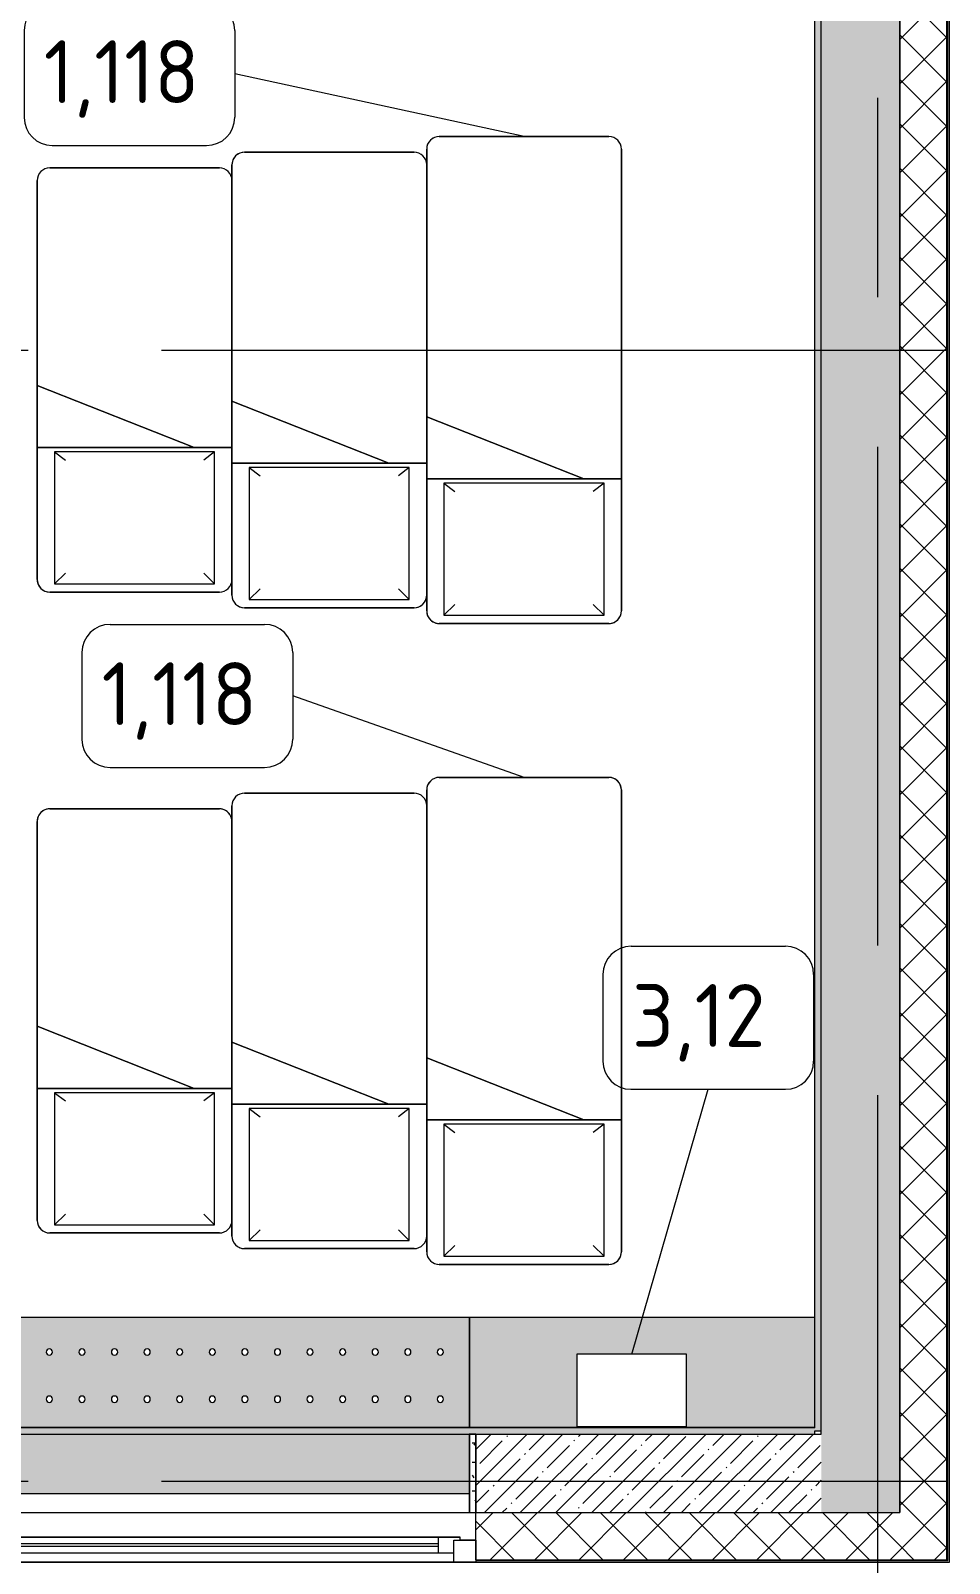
# Model space of a CAD drawing. Header units: millimetres. Extents: x 957 to 67880, y -2706 to 27400.
# Drawn here: x 64783 to 67708, y -262 to 4617 of the extents above; entities that cross this region are included whole.
import ezdxf

# ---------------------------------------------------------------- set-up
doc = ezdxf.new("R2010")
doc.units = ezdxf.units.MM
doc.linetypes.add('Осевая', pattern=[3175, 635, -476.25, 1587.5, -476.25])
for name, color, linetype, lineweight in [('A-GLAZ', 7, 'Continuous', 9), ('A-GLAZ-1', 7, 'Continuous', 13), ('A-WALL', 7, 'Continuous', 9), ('I-FURN-IDEN', 7, 'Continuous', 9), ('I-WALL', 7, 'Continuous', 9), ('Знаки', 7, 'Continuous', 9), ('Оси', 7, 'Continuous', 9), ('Оси-2', 7, 'Осевая', 9)]:
    doc.layers.add(name, color=color, linetype=linetype, lineweight=lineweight)
for name, color, linetype, lineweight, true_color in [('A-WALL-1', 9, 'Continuous', 9, 0x808080), ('A-WALL-FNSH-1', 9, 'Continuous', 9, 0x808080), ('I-FURN-1', 9, 'Continuous', 9, 0x808080)]:
    doc.layers.add(name, color=color, linetype=linetype, lineweight=lineweight, true_color=true_color)
doc.styles.add('GOST Common_4', font='GOST_Common.ttf', dxfattribs={"height": 200})
pattern_1 = [(45, (-57529.54, 0), (-70.71068, 70.71068), []), (135, (-57529.54, 0), (-70.71068, -70.71068), [])]
pattern_2 = [(45, (-57529.54, 0), (-57.024626, 57.024626), []), (45, (-57472.52, 0), (-57.024626, 57.024626), [100.806, -20.161, 3.353, -16.808])]
pattern_3 = [(0, (-57529.542, 0), (121.92, 30.48), [10.058, -81.382, 10.058, -81.382, -487.68]), (0, (-57529.542, 0), (121.92, 30.48), [-182.88, 10.058, -172.822, 10.058, -81.382, -213.36]), (0, (-57529.542, 0), (121.92, 30.48), [-457.2, 10.058, -50.902, 10.058, -142.342]), (120, (-57483.822, 15.24), (-87.356454, 90.345817), [10.058, -81.382, 10.058, -81.382, -487.68]), (120, (-57483.822, 15.24), (-87.356454, 90.345817), [-182.88, 10.058, -172.822, 10.058, -81.382, -213.36]), (120, (-57483.822, 15.24), (-87.356454, 90.345817), [-457.2, 10.058, -50.902, 10.058, -142.342]), (240, (-57468.582, 76.2), (-34.563546, -120.825817), [10.058, -81.382, 10.058, -81.382, -487.68]), (240, (-57468.582, 76.2), (-34.563546, -120.825817), [-182.88, 10.058, -172.822, 10.058, -81.382, -213.36]), (240, (-57468.582, 76.2), (-34.563546, -120.825817), [-457.2, 10.058, -50.902, 10.058, -142.342])]

# ---------------------------------------------------------------- blocks, each defined once
blk = doc.blocks.new('120_Окно_СКБ_2Ст_Фрамуга сверху - 120_Окно_СКБ_2Ст_2300х2500_h_ ДОО-22877115-План расстановки мебели и оборудования 3 этажа в осях 23-33')
at = {"layer": 'A-GLAZ'}
for p, q in [((1150, 83), (-1150, 83)), ((-1080, 83), (1080, 83)), ((-1150, 13), (-1100, 13)), ((-1030, 33), (470, 33)), ((470, 23), (-1030, 23)), ((540, 13), (570, 13)), ((540, 13), (570, 13)), ((640, 33), (1030, 33)), ((1030, 23), (640, 23)), ((1100, 13), (1150, 13))]:
    blk.add_line(p, q, dxfattribs=at)
at = {"layer": 'A-GLAZ-1'}
for p, q in [((-1150, 13), (-1150, 83)), ((-1150, 83), (-1080, 83)), ((-1080, 83), (-1080, 13)), ((520, 53), (-1080, 53)), ((-1080, 53), (-1080, 13)), ((-1030, 3), (-1030, 53)), ((470, 3), (470, 53)), ((520, 13), (520, 83)), ((520, 83), (590, 83)), ((520, 13), (520, 53)), ((590, 83), (590, 13)), ((1080, 53), (590, 53)), ((590, 53), (590, 13)), ((640, 3), (640, 53)), ((1030, 3), (1030, 53)), ((1080, 13), (1080, 83)), ((1080, 83), (1150, 83)), ((1080, 13), (1080, 53)), ((1150, 83), (1150, 13)), ((-1080, 13), (-1150, 13)), ((-1080, 13), (-1100, 13)), ((-1100, 13), (-1100, 3)), ((-1100, 3), (540, 3)), ((540, 3), (-1100, 3)), ((590, 13), (520, 13)), ((540, 13), (520, 13)), ((540, 3), (540, 13)), ((590, 13), (570, 13)), ((570, 13), (570, 3)), ((570, 3), (1100, 3)), ((1100, 3), (570, 3)), ((1150, 13), (1080, 13)), ((1100, 13), (1080, 13)), ((1100, 3), (1100, 13))]:
    blk.add_line(p, q, dxfattribs=at)
blk = doc.blocks.new('Bed - Small Sizes - 1_118-25585773-План расстановки мебели и оборудования 3 этажа в осях 23-33')
at = {"layer": 'I-FURN-1'}
for p, q in [((247.3, 0), (-292.7, 0)), ((-292.7, 0), (247.3, 0)), ((247.3, 0), (-292.7, 0)), ((-292.7, 0), (247.3, 0)), ((-332.7, -40), (-332.7, -460)), ((-332.7, -460), (-332.7, -40)), ((-332.7, -40), (-332.7, -460)), ((-332.7, -460), (-332.7, -40)), ((-277.5, -26.2), (-242.7, -60)), ((232.5, -26.2), (-277.5, -26.2)), ((-277.5, -26.2), (-277.5, -446.2)), ((232.5, -26.2), (-277.5, -26.2)), ((-277.5, -26.2), (-277.5, -446.2)), ((232.5, -26.2), (197.3, -60)), ((232.5, -446.2), (232.5, -26.2)), ((232.5, -446.2), (232.5, -26.2)), ((287.3, -460), (287.3, -40)), ((287.3, -40), (287.3, -90)), ((287.3, -90), (287.3, -40)), ((287.3, -40), (287.3, -90)), ((287.3, -90), (287.3, -460)), ((287.3, -510), (287.3, -90)), ((287.3, -90), (287.3, -510)), ((-277.5, -446.2), (-242.7, -420)), ((232.5, -446.2), (197.3, -420)), ((-332.7, -460), (-212.7, -460)), ((-212.7, -460), (-332.7, -460)), ((-332.7, -460), (-332.7, -1510)), ((-332.7, -1510), (-332.7, -460)), ((-332.7, -460), (-212.7, -460)), ((-277.5, -446.2), (232.5, -446.2)), ((-277.5, -446.2), (232.5, -446.2)), ((-212.7, -460), (287.3, -460)), ((287.3, -460), (-212.7, -460)), ((287.3, -460), (-212.7, -460)), ((-212.7, -460), (287.3, -657.7)), ((287.3, -657.7), (-212.7, -460)), ((-212.7, -460), (287.3, -460)), ((-212.7, -460), (287.3, -657.7)), ((-212.7, -460), (287.3, -460)), ((287.3, -657.7), (287.3, -460)), ((287.3, -460), (287.3, -510)), ((287.3, -510), (287.3, -657.7)), ((287.3, -657.7), (287.3, -510)), ((287.3, -510), (287.3, -657.7)), ((287.3, -1510), (287.3, -657.7)), ((287.3, -657.7), (287.3, -1460)), ((287.3, -1460), (287.3, -1510)), ((-292.7, -1550), (247.3, -1550)), ((247.3, -1550), (-292.7, -1550))]:
    blk.add_line(p, q, dxfattribs=at)
for centre, start, end in [((-292.7, -40), 90, 180), ((-292.7, -40), 90, 105), ((247.3, -40), 360, 90), ((247.3, -40), 0, 90), ((-292.7, -40), 120, 180), ((-292.7, -40), 165, 180), ((-292.7, -40), 165, 180), ((-292.7, -40), 150, 165), ((-292.7, -40), 150, 165), ((-292.7, -40), 120, 150), ((-292.7, -40), 135, 150), ((-292.7, -40), 105, 135), ((-292.7, -40), 90, 120), ((-292.7, -40), 90, 120), ((247.3, -40), 0, 90), ((247.3, -40), 75, 90), ((247.3, -40), 45, 75), ((247.3, -40), 0, 45), ((-292.7, -1510), 180, 270), ((-292.7, -1510), 180, 195), ((247.3, -1510), 270, 360), ((247.3, -1510), 270, 0), ((-292.7, -1510), 195, 270)]:
    blk.add_arc(centre, 40, start, end, dxfattribs=at)
blk = doc.blocks.new('Bed - Small Sizes - Single 5-25585953-План расстановки мебели и оборудования 3 этажа в осях 23-33')
at = {"layer": 'I-FURN-1'}
for p, q in [((247.3, 0), (-292.7, 0)), ((-292.7, 0), (247.3, 0)), ((247.3, 0), (-292.7, 0)), ((-292.7, 0), (247.3, 0)), ((-332.7, -40), (-332.7, -410)), ((-332.7, -460), (-332.7, -40)), ((-332.7, -40), (-332.7, -460)), ((-332.7, -460), (-332.7, -40)), ((-277.5, -26.2), (-242.7, -60)), ((232.5, -26.2), (-277.5, -26.2)), ((-277.5, -26.2), (-277.5, -446.2)), ((232.5, -26.2), (-277.5, -26.2)), ((-277.5, -26.2), (-277.5, -446.2)), ((232.5, -26.2), (197.3, -60)), ((232.5, -446.2), (232.5, -26.2)), ((232.5, -446.2), (232.5, -26.2)), ((287.3, -460), (287.3, -40)), ((287.3, -40), (287.3, -90)), ((287.3, -90), (287.3, -40)), ((287.3, -40), (287.3, -90)), ((287.3, -90), (287.3, -460)), ((287.3, -510), (287.3, -90)), ((287.3, -90), (287.3, -510)), ((-332.7, -410), (-332.7, -460)), ((-277.5, -446.2), (-242.7, -420)), ((232.5, -446.2), (197.3, -420)), ((-332.7, -460), (-212.7, -460)), ((-212.7, -460), (-332.7, -460)), ((-332.7, -460), (-332.7, -607.7)), ((-332.7, -607.7), (-332.7, -460)), ((-332.7, -460), (-212.7, -460)), ((-277.5, -446.2), (232.5, -446.2)), ((-277.5, -446.2), (232.5, -446.2)), ((-212.7, -460), (287.3, -460)), ((287.3, -460), (-212.7, -460)), ((287.3, -460), (-212.7, -460)), ((-212.7, -460), (287.3, -657.7)), ((287.3, -657.7), (-212.7, -460)), ((-212.7, -460), (287.3, -460)), ((-212.7, -460), (287.3, -657.7)), ((-212.7, -460), (287.3, -460)), ((287.3, -657.7), (287.3, -460)), ((287.3, -460), (287.3, -510)), ((287.3, -510), (287.3, -657.7)), ((287.3, -657.7), (287.3, -510)), ((287.3, -510), (287.3, -657.7)), ((-332.7, -607.7), (-332.7, -1410)), ((-332.7, -1410), (-332.7, -607.7)), ((287.3, -1410), (287.3, -657.7)), ((287.3, -657.7), (287.3, -1360)), ((287.3, -1360), (287.3, -1410)), ((-292.7, -1450), (247.3, -1450)), ((247.3, -1450), (-292.7, -1450))]:
    blk.add_line(p, q, dxfattribs=at)
for centre, start, end in [((-292.7, -40), 90, 180), ((-292.7, -40), 90, 180), ((247.3, -40), 360, 90), ((247.3, -40), 0, 90), ((-292.7, -40), 90, 180), ((-292.7, -40), 90, 180), ((247.3, -40), 0, 90), ((247.3, -40), 0, 90), ((-292.7, -1410), 180, 270), ((-292.7, -1410), 180, 270), ((247.3, -1410), 270, 0), ((247.3, -1410), 270, 0)]:
    blk.add_arc(centre, 40, start, end, dxfattribs=at)
blk = doc.blocks.new('Bed - Small Sizes - Single 6-25586073-План расстановки мебели и оборудования 3 этажа в осях 23-33')
at = {"layer": 'I-FURN-1'}
for p, q in [((247.3, 0), (-292.7, 0)), ((-292.7, 0), (247.3, 0)), ((247.3, 0), (-292.7, 0)), ((-292.7, 0), (247.3, 0)), ((-332.7, -40), (-332.7, -410)), ((-332.7, -460), (-332.7, -40)), ((-332.7, -40), (-332.7, -460)), ((-332.7, -460), (-332.7, -40)), ((-277.5, -26.2), (-242.7, -60)), ((232.5, -26.2), (-277.5, -26.2)), ((-277.5, -26.2), (-277.5, -446.2)), ((232.5, -26.2), (-277.5, -26.2)), ((-277.5, -26.2), (-277.5, -446.2)), ((232.5, -26.2), (197.3, -60)), ((232.5, -446.2), (232.5, -26.2)), ((232.5, -446.2), (232.5, -26.2)), ((287.3, -460), (287.3, -40)), ((287.3, -40), (287.3, -460)), ((287.3, -657.7), (287.3, -40)), ((287.3, -40), (287.3, -657.7)), ((-332.7, -410), (-332.7, -460)), ((-277.5, -446.2), (-242.7, -420)), ((232.5, -446.2), (197.3, -420)), ((-332.7, -460), (-212.7, -460)), ((-212.7, -460), (-332.7, -460)), ((-332.7, -460), (-332.7, -607.7)), ((-332.7, -607.7), (-332.7, -460)), ((-332.7, -460), (-212.7, -460)), ((-277.5, -446.2), (232.5, -446.2)), ((-277.5, -446.2), (232.5, -446.2)), ((-212.7, -460), (287.3, -460)), ((287.3, -460), (-212.7, -460)), ((287.3, -460), (-212.7, -460)), ((-212.7, -460), (287.3, -657.7)), ((287.3, -657.7), (-212.7, -460)), ((-212.7, -460), (287.3, -460)), ((-212.7, -460), (287.3, -657.7)), ((-212.7, -460), (287.3, -460)), ((287.3, -657.7), (287.3, -460)), ((287.3, -460), (287.3, -657.7)), ((-332.7, -607.7), (-332.7, -1310)), ((-332.7, -1310), (-332.7, -607.7)), ((287.3, -1310), (287.3, -657.7)), ((287.3, -657.7), (287.3, -1310)), ((-292.7, -1350), (247.3, -1350)), ((247.3, -1350), (-292.7, -1350))]:
    blk.add_line(p, q, dxfattribs=at)
for centre, start, end in [((-292.7, -40), 90, 180), ((-292.7, -40), 90, 180), ((247.3, -40), 360, 90), ((247.3, -40), 0, 90), ((-292.7, -40), 90, 180), ((-292.7, -40), 90, 180), ((247.3, -40), 0, 90), ((247.3, -40), 0, 90), ((-292.7, -1310), 180, 270), ((-292.7, -1310), 180, 240), ((247.3, -1310), 270, 0), ((247.3, -1310), 300, 0), ((-292.7, -1310), 240, 270), ((247.3, -1310), 270, 300)]:
    blk.add_arc(centre, 40, start, end, dxfattribs=at)
blk = doc.blocks.new('Bed - Small Sizes - 1_118-V55-План расстановки мебели и оборудования 3 этажа в осях 23-33')
at = {"layer": 'I-FURN-1'}
for p, q in [((247.3, 0), (-292.7, 0)), ((-292.7, 0), (247.3, 0)), ((247.3, 0), (-292.7, 0)), ((-292.7, 0), (247.3, 0)), ((-332.7, -40), (-332.7, -460)), ((-332.7, -460), (-332.7, -40)), ((-332.7, -40), (-332.7, -460)), ((-332.7, -460), (-332.7, -40)), ((-277.5, -26.2), (-242.7, -60)), ((232.5, -26.2), (-277.5, -26.2)), ((-277.5, -26.2), (-277.5, -446.2)), ((232.5, -26.2), (-277.5, -26.2)), ((-277.5, -26.2), (-277.5, -446.2)), ((232.5, -26.2), (197.3, -60)), ((232.5, -446.2), (232.5, -26.2)), ((232.5, -446.2), (232.5, -26.2)), ((287.3, -460), (287.3, -40)), ((287.3, -40), (287.3, -90)), ((287.3, -90), (287.3, -40)), ((287.3, -40), (287.3, -90)), ((287.3, -90), (287.3, -460)), ((287.3, -510), (287.3, -90)), ((287.3, -90), (287.3, -510)), ((-277.5, -446.2), (-242.7, -420)), ((232.5, -446.2), (197.3, -420)), ((-332.7, -460), (-212.7, -460)), ((-212.7, -460), (-332.7, -460)), ((-332.7, -460), (-332.7, -1510)), ((-332.7, -1510), (-332.7, -460)), ((-332.7, -460), (-212.7, -460)), ((-277.5, -446.2), (232.5, -446.2)), ((-277.5, -446.2), (232.5, -446.2)), ((-212.7, -460), (287.3, -460)), ((287.3, -460), (-212.7, -460)), ((287.3, -460), (-212.7, -460)), ((-212.7, -460), (287.3, -657.7)), ((287.3, -657.7), (-212.7, -460)), ((-212.7, -460), (287.3, -460)), ((-212.7, -460), (287.3, -657.7)), ((-212.7, -460), (287.3, -460)), ((287.3, -657.7), (287.3, -460)), ((287.3, -460), (287.3, -510)), ((287.3, -510), (287.3, -657.7)), ((287.3, -657.7), (287.3, -510)), ((287.3, -510), (287.3, -657.7)), ((287.3, -1510), (287.3, -657.7)), ((287.3, -657.7), (287.3, -1460)), ((287.3, -1460), (287.3, -1510)), ((-292.7, -1550), (247.3, -1550)), ((247.3, -1550), (-292.7, -1550))]:
    blk.add_line(p, q, dxfattribs=at)
for centre, start, end in [((-292.7, -40), 90, 180), ((-292.7, -40), 90, 180), ((247.3, -40), 360, 90), ((247.3, -40), 30, 90), ((-292.7, -40), 90, 180), ((-292.7, -40), 105, 180), ((-292.7, -40), 90, 105), ((247.3, -40), 0, 90), ((247.3, -40), 0, 90), ((247.3, -40), 0, 30), ((-292.7, -1510), 180, 270), ((-292.7, -1510), 180, 270), ((247.3, -1510), 270, 360), ((247.3, -1510), 270, 0)]:
    blk.add_arc(centre, 40, start, end, dxfattribs=at)
blk = doc.blocks.new('Bed - Small Sizes - Single 5-V56-План расстановки мебели и оборудования 3 этажа в осях 23-33')
at = {"layer": 'I-FURN-1'}
for p, q in [((247.3, 0), (-292.7, 0)), ((-292.7, 0), (247.3, 0)), ((247.3, 0), (-292.7, 0)), ((-292.7, 0), (247.3, 0)), ((-332.7, -40), (-332.7, -410)), ((-332.7, -460), (-332.7, -40)), ((-332.7, -40), (-332.7, -460)), ((-332.7, -460), (-332.7, -40)), ((-277.5, -26.2), (-242.7, -60)), ((232.5, -26.2), (-277.5, -26.2)), ((-277.5, -26.2), (-277.5, -446.2)), ((232.5, -26.2), (-277.5, -26.2)), ((-277.5, -26.2), (-277.5, -446.2)), ((232.5, -26.2), (197.3, -60)), ((232.5, -446.2), (232.5, -26.2)), ((232.5, -446.2), (232.5, -26.2)), ((287.3, -460), (287.3, -40)), ((287.3, -40), (287.3, -90)), ((287.3, -90), (287.3, -40)), ((287.3, -40), (287.3, -90)), ((287.3, -90), (287.3, -460)), ((287.3, -510), (287.3, -90)), ((287.3, -90), (287.3, -510)), ((-332.7, -410), (-332.7, -460)), ((-277.5, -446.2), (-242.7, -420)), ((232.5, -446.2), (197.3, -420)), ((-332.7, -460), (-212.7, -460)), ((-212.7, -460), (-332.7, -460)), ((-332.7, -460), (-332.7, -607.7)), ((-332.7, -607.7), (-332.7, -460)), ((-332.7, -460), (-212.7, -460)), ((-277.5, -446.2), (232.5, -446.2)), ((-277.5, -446.2), (232.5, -446.2)), ((-212.7, -460), (287.3, -460)), ((287.3, -460), (-212.7, -460)), ((287.3, -460), (-212.7, -460)), ((-212.7, -460), (287.3, -657.7)), ((287.3, -657.7), (-212.7, -460)), ((-212.7, -460), (287.3, -460)), ((-212.7, -460), (287.3, -657.7)), ((-212.7, -460), (287.3, -460)), ((287.3, -657.7), (287.3, -460)), ((287.3, -460), (287.3, -510)), ((287.3, -510), (287.3, -657.7)), ((287.3, -657.7), (287.3, -510)), ((287.3, -510), (287.3, -657.7)), ((-332.7, -607.7), (-332.7, -1410)), ((-332.7, -1410), (-332.7, -607.7)), ((287.3, -1410), (287.3, -657.7)), ((287.3, -657.7), (287.3, -1360)), ((287.3, -1360), (287.3, -1410)), ((-292.7, -1450), (247.3, -1450)), ((247.3, -1450), (-292.7, -1450))]:
    blk.add_line(p, q, dxfattribs=at)
for centre, start, end in [((-292.7, -40), 90, 180), ((-292.7, -40), 90, 180), ((247.3, -40), 360, 90), ((247.3, -40), 0, 90), ((-292.7, -40), 90, 180), ((-292.7, -40), 165, 180), ((-292.7, -40), 90, 165), ((247.3, -40), 0, 90), ((247.3, -40), 0, 90), ((-292.7, -1410), 180, 270), ((-292.7, -1410), 180, 270), ((247.3, -1410), 270, 0), ((247.3, -1410), 330, 0), ((247.3, -1410), 270, 330)]:
    blk.add_arc(centre, 40, start, end, dxfattribs=at)
blk = doc.blocks.new('Bed - Small Sizes - Single 6-V57-План расстановки мебели и оборудования 3 этажа в осях 23-33')
at = {"layer": 'I-FURN-1'}
for p, q in [((247.3, 0), (-292.7, 0)), ((-292.7, 0), (247.3, 0)), ((247.3, 0), (-292.7, 0)), ((-292.7, 0), (247.3, 0)), ((-332.7, -40), (-332.7, -410)), ((-332.7, -460), (-332.7, -40)), ((-332.7, -40), (-332.7, -460)), ((-332.7, -460), (-332.7, -40)), ((-277.5, -26.2), (-242.7, -60)), ((232.5, -26.2), (-277.5, -26.2)), ((-277.5, -26.2), (-277.5, -446.2)), ((232.5, -26.2), (-277.5, -26.2)), ((-277.5, -26.2), (-277.5, -446.2)), ((232.5, -26.2), (197.3, -60)), ((232.5, -446.2), (232.5, -26.2)), ((232.5, -446.2), (232.5, -26.2)), ((287.3, -460), (287.3, -40)), ((287.3, -40), (287.3, -460)), ((287.3, -657.7), (287.3, -40)), ((287.3, -40), (287.3, -657.7)), ((-332.7, -410), (-332.7, -460)), ((-277.5, -446.2), (-242.7, -420)), ((232.5, -446.2), (197.3, -420)), ((-332.7, -460), (-212.7, -460)), ((-212.7, -460), (-332.7, -460)), ((-332.7, -460), (-332.7, -607.7)), ((-332.7, -607.7), (-332.7, -460)), ((-332.7, -460), (-212.7, -460)), ((-277.5, -446.2), (232.5, -446.2)), ((-277.5, -446.2), (232.5, -446.2)), ((-212.7, -460), (287.3, -460)), ((287.3, -460), (-212.7, -460)), ((287.3, -460), (-212.7, -460)), ((-212.7, -460), (287.3, -657.7)), ((287.3, -657.7), (-212.7, -460)), ((-212.7, -460), (287.3, -460)), ((-212.7, -460), (287.3, -657.7)), ((-212.7, -460), (287.3, -460)), ((287.3, -657.7), (287.3, -460)), ((287.3, -460), (287.3, -657.7)), ((-332.7, -607.7), (-332.7, -1310)), ((-332.7, -1310), (-332.7, -607.7)), ((287.3, -1310), (287.3, -657.7)), ((287.3, -657.7), (287.3, -1310)), ((-292.7, -1350), (247.3, -1350)), ((247.3, -1350), (-292.7, -1350))]:
    blk.add_line(p, q, dxfattribs=at)
for centre, start, end in [((-292.7, -40), 90, 180), ((-292.7, -40), 90, 180), ((247.3, -40), 360, 90), ((247.3, -40), 60, 90), ((-292.7, -40), 90, 180), ((-292.7, -40), 90, 180), ((247.3, -40), 0, 90), ((247.3, -40), 0, 90), ((247.3, -40), 0, 60), ((-292.7, -1310), 180, 270), ((-292.7, -1310), 180, 270), ((247.3, -1310), 270, 0), ((247.3, -1310), 270, 0)]:
    blk.add_arc(centre, 40, start, end, dxfattribs=at)
blk = doc.blocks.new('Зашивка радиатора_ с перфорацией М7_1 - Зашивка радиатора_ с перфорацией М7_1-V254-План расстановки мебели и оборудования 3 этажа в осях 23-33')
at = {"layer": 'Знаки'}
blk.add_hatch(color=256, dxfattribs=at).paths.add_polyline_path([(634.4, 380), (-370, 380), (-370, 191.3), (1890, 191.3), (1890, 380), (1270.7, 380)])
h = blk.add_hatch(color=256, dxfattribs=at)
h.paths.add_polyline_path([(1861.2, 171.3), (-370, 171.3), (-370, -179.9), (1885, -178.9), (1885, -176.1), (1873, -175.7), (1873.9, 163.9), (1885, 165.1), (1885, 171.3), (1870.8, 171.3)])
h.paths.add_polyline_path([(1590, 90.4), (1595, 89), (1598.7, 85.4), (1600, 80.4), (1598.7, 75.4), (1595, 71.7), (1590, 70.4), (1585, 71.7), (1581.3, 75.4), (1580, 80.4), (1581.3, 85.4), (1585, 89), (1588.8, 90.2)])
h.paths.add_polyline_path([(1693.7, 90.4), (1698.7, 89), (1702.4, 85.4), (1703.7, 80.4), (1702.4, 75.4), (1698.7, 71.7), (1693.7, 70.4), (1688.7, 71.7), (1685.1, 75.4), (1683.7, 80.4), (1685.1, 85.4), (1688.7, 89), (1691.2, 90)])
h.paths.add_polyline_path([(1797.5, 90.4), (1802.5, 89), (1806.2, 85.4), (1807.5, 80.4), (1806.2, 75.4), (1802.1, 71.5), (1797.5, 70.4), (1792.5, 71.7), (1788.8, 75.4), (1787.5, 80.4), (1788.8, 85.4), (1792.5, 89), (1794.9, 90)])
h.paths.add_polyline_path([(241.2, 90.4), (246.6, 88.8), (249.9, 85.4), (251.2, 80.4), (249.9, 75.4), (246.2, 71.7), (241.2, 70.4), (236.2, 71.7), (232.6, 75.4), (231.2, 80.4), (232.6, 85.4), (236.2, 89), (238.7, 90)])
h.paths.add_polyline_path([(448.7, 90.4), (453.7, 89), (457.4, 85.4), (458.7, 80.4), (457.4, 75.4), (453.7, 71.7), (448.7, 70.4), (443.7, 71.7), (440.1, 75.4), (438.7, 80.4), (440.1, 85.4), (443.7, 89), (446.2, 90)])
h.paths.add_polyline_path([(760, 90.4), (765, 89), (768.7, 85.4), (770, 80.4), (768.7, 75.4), (765, 71.7), (760, 70.4), (755, 71.7), (751.3, 75.4), (750, 80.4), (751.3, 85.4), (755, 89), (757.4, 90)])
h.paths.add_polyline_path([(656.2, 90.4), (661.6, 88.8), (664.9, 85.4), (666.2, 80.4), (664.9, 75.4), (661.2, 71.7), (656.2, 70.4), (651.2, 71.7), (647.6, 75.4), (646.4, 81.2), (647.6, 85.4), (651.2, 89), (653.7, 90)])
h.paths.add_polyline_path([(1486.2, 90.4), (1491.2, 89), (1494.9, 85.4), (1496.2, 80.4), (1494.9, 75.4), (1491.2, 71.7), (1486.2, 70.4), (1481.2, 71.7), (1477.6, 75.4), (1476.2, 80.4), (1477.6, 85.4), (1481.2, 89), (1483.7, 90)])
h.paths.add_polyline_path([(345, 90.4), (350.3, 88.8), (353.7, 85.4), (355, 80.4), (353.7, 75.4), (350, 71.7), (345, 70.4), (340, 71.7), (336.3, 75.4), (335, 80.4), (336.3, 85.4), (340, 89), (342.4, 90)])
h.paths.add_polyline_path([(552.5, 90.4), (557.8, 88.8), (561.2, 85.4), (562.5, 80.4), (561.2, 75.4), (557.5, 71.7), (552.5, 70.4), (547.5, 71.7), (543.8, 75.4), (542.5, 80.4), (543.8, 85.4), (547.5, 89), (549.9, 90)])
h.paths.add_polyline_path([(863.7, 90.4), (868.7, 89), (872.4, 85.4), (873.7, 80.4), (872.4, 75.4), (868.7, 71.7), (863.7, 70.4), (858.7, 71.7), (855.1, 75.4), (853.7, 80.4), (855.1, 85.4), (858.7, 89), (861.2, 90)])
h.paths.add_polyline_path([(33.7, 90.4), (38.7, 89), (42.4, 85.4), (43.7, 80.4), (42.4, 75.4), (38.7, 71.7), (33.7, 70.4), (28.7, 71.7), (25.1, 75.4), (23.7, 80.4), (25.1, 85.4), (28.7, 89), (31.2, 90)])
h.paths.add_polyline_path([(967.5, 90.4), (972.5, 89), (976.2, 85.4), (977.5, 80.1), (976.2, 75.4), (972.5, 71.7), (967.5, 70.4), (962.5, 71.7), (958.8, 75.4), (957.5, 80.4), (958.8, 85.4), (962.5, 89), (964.9, 90)])
h.paths.add_polyline_path([(1071.2, 90.4), (1076.2, 89), (1079.9, 85.4), (1081.2, 80.4), (1079.9, 75.4), (1076.2, 71.7), (1071.2, 70.4), (1066.2, 71.7), (1062.6, 75.4), (1061.2, 80.4), (1062.6, 85.4), (1066.2, 89), (1068.7, 90)])
h.paths.add_polyline_path([(1175, 90.4), (1180, 89), (1183.7, 85.4), (1185, 80.4), (1183.7, 75.4), (1180, 71.7), (1175, 70.4), (1170, 71.7), (1166.3, 75.4), (1165, 80.4), (1166.3, 85.4), (1170, 89), (1172.4, 90)])
h.paths.add_polyline_path([(-277.5, 90.4), (-272.2, 88.8), (-268.8, 85.4), (-267.5, 80.4), (-268.8, 75.4), (-272.5, 71.7), (-277.5, 70.4), (-282.5, 71.7), (-286.2, 75.4), (-287.5, 80.4), (-286.2, 85.4), (-282.5, 89), (-280.1, 90)])
h.paths.add_polyline_path([(-173.8, 90.4), (-168.4, 88.8), (-165.1, 85.4), (-163.8, 80.4), (-165.1, 75.4), (-168.8, 71.7), (-173.8, 70.4), (-178.8, 71.7), (-182.4, 75.4), (-183.8, 80.4), (-182.4, 85.4), (-178.8, 89), (-176.3, 90)])
h.paths.add_polyline_path([(-70, 90.4), (-64.7, 88.8), (-61.3, 85.4), (-60, 80.4), (-61.3, 75.4), (-65, 71.7), (-70, 70.4), (-75, 71.7), (-78.7, 75.4), (-80, 80.4), (-78.7, 85.4), (-75, 89), (-72.6, 90)])
h.paths.add_polyline_path([(1382.5, 90.4), (1387.5, 89), (1391.2, 85.4), (1392.5, 80.4), (1391.2, 75.4), (1387.5, 71.7), (1382.5, 70.4), (1377.5, 71.7), (1373.8, 75.4), (1372.5, 80.4), (1373.8, 85.4), (1377.5, 89), (1379.9, 90)])
h.paths.add_polyline_path([(1278.7, 90.4), (1283.7, 89), (1287.4, 85.4), (1288.7, 80.4), (1287.4, 75.4), (1283.7, 71.7), (1278.7, 70.4), (1273.7, 71.7), (1270.1, 75.4), (1268.7, 80.4), (1270.1, 85.4), (1273.7, 89), (1276.2, 90)])
h.paths.add_polyline_path([(137.5, 90.4), (142.8, 88.8), (146.2, 85.4), (147.5, 80.4), (146.2, 75.4), (142.5, 71.7), (137.5, 70.4), (132.5, 71.7), (128.8, 75.4), (127.5, 80.4), (128.8, 85.4), (132.5, 89), (134.9, 90)])
h.paths.add_polyline_path([(1797.5, -59.6), (1803, -61.3), (1806.2, -64.6), (1807.5, -69.6), (1806.2, -74.6), (1802.5, -78.3), (1797.5, -79.6), (1792.5, -78.3), (1788.8, -74.5), (1787.5, -69.6), (1788.8, -64.6), (1792.5, -61), (1794.9, -60)])
h.paths.add_polyline_path([(1071.2, -59.6), (1076.2, -61), (1079.9, -64.6), (1081.2, -69.6), (1079.9, -74.6), (1076.2, -78.3), (1071.2, -79.6), (1066.2, -78.3), (1062.5, -74.5), (1061.2, -69.6), (1062.6, -64.6), (1066.2, -61), (1068.7, -60)])
h.paths.add_polyline_path([(967.5, -59.6), (972.5, -61), (976.2, -64.6), (977.5, -69.6), (976.2, -74.6), (972.5, -78.3), (967.5, -79.6), (962.5, -78.3), (958.8, -74.5), (957.5, -69.6), (958.8, -64.6), (962.5, -61), (964.9, -60)])
h.paths.add_polyline_path([(137.5, -59.6), (142.5, -61), (146.2, -64.6), (147.5, -69.6), (146.2, -74.6), (142.5, -78.3), (137.5, -79.6), (132.5, -78.3), (128.8, -74.5), (127.5, -69.6), (128.8, -64.6), (132.5, -61), (134.9, -60)])
h.paths.add_polyline_path([(345, -59.6), (350, -61), (353.7, -64.6), (355, -69.6), (353.7, -74.6), (350, -78.3), (345, -79.6), (340, -78.3), (336.3, -74.5), (335, -69.6), (336.3, -64.6), (340, -61), (342.4, -60)])
h.paths.add_polyline_path([(241.2, -59.6), (246.2, -61), (249.9, -64.6), (251.2, -69.6), (249.9, -74.6), (246.2, -78.3), (241.2, -79.6), (236.2, -78.3), (232.5, -74.5), (231.2, -69.6), (232.6, -64.6), (236.2, -61), (238.7, -60)])
h.paths.add_polyline_path([(656.2, -59.6), (661.2, -61), (664.9, -64.6), (666.2, -69.6), (664.9, -74.6), (661.2, -78.3), (656.2, -79.6), (651.2, -78.3), (647.5, -74.5), (646.2, -69.6), (647.6, -64.6), (651.2, -61), (653.7, -60)])
h.paths.add_polyline_path([(1486.2, -59.6), (1491.2, -61), (1494.9, -64.6), (1496.2, -69.6), (1494.9, -74.6), (1491.2, -78.3), (1486.2, -79.6), (1481.2, -78.3), (1477.5, -74.5), (1476.2, -69.6), (1477.6, -64.6), (1481.2, -61), (1483.7, -60)])
h.paths.add_polyline_path([(863.7, -59.6), (868.7, -61), (872.4, -64.6), (873.7, -69.6), (872.4, -74.6), (868.7, -78.3), (863.7, -79.6), (858.7, -78.3), (855, -74.5), (853.7, -69.6), (855.1, -64.6), (858.7, -61), (861.2, -60)])
h.paths.add_polyline_path([(1590, -59.6), (1595, -61), (1598.7, -64.6), (1600, -69.6), (1598.7, -74.6), (1595, -78.3), (1590, -79.6), (1585, -78.3), (1581.3, -74.5), (1580, -69.6), (1581.3, -64.6), (1585, -61), (1588.8, -59.8)])
h.paths.add_polyline_path([(1278.7, -59.6), (1283.7, -61), (1287.4, -64.6), (1288.7, -69.6), (1287.4, -74.6), (1283.7, -78.3), (1278.7, -79.6), (1273.7, -78.3), (1270, -74.5), (1268.7, -69.6), (1270.1, -64.6), (1273.7, -61), (1276.2, -60)])
h.paths.add_polyline_path([(1693.7, -59.6), (1698.7, -61), (1702.4, -64.6), (1703.7, -69.6), (1702.4, -74.6), (1698.7, -78.3), (1693.7, -79.6), (1688.7, -78.3), (1685, -74.5), (1683.7, -69.6), (1685.1, -64.6), (1688.7, -61), (1691.2, -60)])
h.paths.add_polyline_path([(1382.5, -59.6), (1387.5, -61), (1391.2, -64.6), (1392.5, -69.6), (1391.2, -74.6), (1387.5, -78.3), (1382.5, -79.6), (1377.5, -78.3), (1373.8, -74.5), (1372.5, -69.6), (1373.8, -64.6), (1377.5, -61), (1379.9, -60)])
h.paths.add_polyline_path([(1175, -59.6), (1180, -61), (1183.7, -64.6), (1185, -69.6), (1183.7, -74.6), (1180, -78.3), (1175, -79.6), (1170, -78.3), (1166.3, -74.5), (1165, -69.6), (1166.3, -64.6), (1170, -61), (1172.4, -60)])
h.paths.add_polyline_path([(33.7, -59.6), (38.7, -61), (42.4, -64.6), (43.7, -69.6), (42.4, -74.6), (38.7, -78.3), (33.7, -79.6), (28.7, -78.3), (25, -74.5), (23.7, -69.6), (25.1, -64.6), (28.7, -61), (31.2, -60)])
h.paths.add_polyline_path([(-277.5, -59.6), (-272.5, -61), (-268.8, -64.6), (-267.5, -69.6), (-268.8, -74.6), (-272.5, -78.3), (-277.5, -79.6), (-282.5, -78.3), (-286.2, -74.5), (-287.5, -69.6), (-286.2, -64.6), (-282.5, -61), (-280.1, -60)])
h.paths.add_polyline_path([(448.7, -59.6), (453.7, -61), (457.4, -64.6), (458.7, -69.6), (457.4, -74.6), (453.7, -78.3), (448.7, -79.6), (443.7, -78.3), (440, -74.5), (438.7, -69.6), (440.1, -64.6), (443.7, -61), (446.2, -60)])
h.paths.add_polyline_path([(552.5, -59.6), (557.5, -61), (561.2, -64.6), (562.5, -69.6), (561.2, -74.6), (557.5, -78.3), (552.5, -79.6), (547.5, -78.3), (543.8, -74.5), (542.5, -69.6), (543.8, -64.6), (547.5, -61), (549.9, -60)])
h.paths.add_polyline_path([(-70, -59.6), (-65, -61), (-61.3, -64.6), (-60, -69.6), (-61.3, -74.6), (-65, -78.3), (-70, -79.6), (-75, -78.3), (-78.7, -74.5), (-80, -69.6), (-78.7, -64.6), (-75, -61), (-72.6, -60)])
h.paths.add_polyline_path([(760, -59.6), (765, -61), (768.7, -64.6), (770, -69.6), (768.7, -74.6), (765, -78.3), (760, -79.6), (755, -78.3), (751.3, -74.5), (750, -69.6), (751.3, -64.6), (755, -61), (757.4, -60)])
h.paths.add_polyline_path([(-173.8, -59.6), (-168.8, -61), (-165.1, -64.6), (-163.8, -69.6), (-165.1, -74.6), (-168.8, -78.3), (-173.8, -79.6), (-178.8, -78.3), (-182.5, -74.5), (-183.7, -69), (-182.4, -64.6), (-178.8, -61), (-175.6, -59.9)])
for p, q in [((1890, 380), (-370, 380)), ((-370, 171.3), (-370, -179.9)), ((-370, -179.9), (1885, -179.9))]:
    blk.add_line(p, q, dxfattribs=at)
for centre, start, end in [((-277.5, 80.4), 0, 180), ((-277.5, 80.4), 180, 360), ((-173.8, 80.4), 0, 180), ((-173.8, 80.4), 180, 0), ((-70, 80.4), 0, 180), ((-70, 80.4), 180, 0), ((33.7, 80.4), 0, 180), ((33.7, 80.4), 180, 360), ((137.5, 80.4), 0, 180), ((137.5, 80.4), 180, 0), ((241.2, 80.4), 0, 180), ((241.2, 80.4), 180, 0), ((345, 80.4), 0, 180), ((345, 80.4), 180, 0), ((448.7, 80.4), 0, 180), ((448.7, 80.4), 180, 0), ((552.5, 80.4), 0, 180), ((552.5, 80.4), 180, 360), ((656.2, 80.4), 0, 180), ((656.2, 80.4), 180, 0), ((760, 80.4), 0, 180), ((760, 80.4), 180, 0), ((863.7, 80.4), 0, 180), ((863.7, 80.4), 180, 0), ((967.5, 80.4), 0, 180), ((967.5, 80.4), 180, 0), ((1071.2, 80.4), 0, 180), ((1071.2, 80.4), 180, 0), ((1175, 80.4), 0, 180), ((1175, 80.4), 180, 0), ((1278.7, 80.4), 0, 180), ((1278.7, 80.4), 180, 0), ((1382.5, 80.4), 0, 180), ((1382.5, 80.4), 180, 0), ((1486.2, 80.4), 0, 180), ((1486.2, 80.4), 180, 360), ((1590, 80.4), 0, 180), ((1590, 80.4), 180, 0), ((1693.7, 80.4), 0, 180), ((1693.7, 80.4), 180, 360), ((1797.5, 80.4), 0, 180), ((1797.5, 80.4), 180, 0), ((-277.5, -69.6), 0, 180), ((-277.5, -69.6), 180, 0), ((-173.8, -69.6), 0, 180), ((-173.8, -69.6), 180, 0), ((-70, -69.6), 0, 180), ((-70, -69.6), 180, 0), ((33.7, -69.6), 0, 180), ((33.7, -69.6), 180, 0), ((137.5, -69.6), 0, 180), ((137.5, -69.6), 180, 0), ((241.2, -69.6), 0, 180), ((241.2, -69.6), 180, 0), ((345, -69.6), 0, 180), ((345, -69.6), 180, 0), ((448.7, -69.6), 0, 180), ((448.7, -69.6), 180, 0), ((552.5, -69.6), 0, 180), ((552.5, -69.6), 180, 0), ((656.2, -69.6), 0, 180), ((656.2, -69.6), 180, 0), ((760, -69.6), 0, 180), ((760, -69.6), 180, 0), ((863.7, -69.6), 0, 180), ((863.7, -69.6), 180, 0), ((967.5, -69.6), 0, 180), ((967.5, -69.6), 180, 0), ((1071.2, -69.6), 0, 180), ((1071.2, -69.6), 180, 0), ((1175, -69.6), 0, 180), ((1175, -69.6), 180, 0), ((1278.7, -69.6), 0, 180), ((1278.7, -69.6), 180, 0), ((1382.5, -69.6), 0, 180), ((1382.5, -69.6), 180, 0), ((1486.2, -69.6), 0, 180), ((1486.2, -69.6), 180, 0), ((1590, -69.6), 0, 180), ((1590, -69.6), 180, 0), ((1693.7, -69.6), 0, 180), ((1693.7, -69.6), 180, 0), ((1797.5, -69.6), 0, 180), ((1797.5, -69.6), 180, 0)]:
    blk.add_arc(centre, 10, start, end, dxfattribs=at)
blk = doc.blocks.new('Зашивка без перфорации М3_2_1 - М3_2_21-32618587-План расстановки мебели и оборудования 3 этажа в осях 23-33')
at = {"layer": 'Знаки'}
h = blk.add_hatch(color=256, dxfattribs=at)
h.paths.add_polyline_path([(650.2, 171.2), (-429.8, 170.7), (-429.8, -179.9), (670.2, -179.9), (670.2, 171.2)])
h.paths.add_polyline_path([(328.7, 167.1), (328.7, -62.9), (-21.3, -62.9), (-21.3, 167.1)])
for p, q in [((670.2, -179.9), (670.2, 171.2)), ((-429.8, -179.9), (670.2, -179.9))]:
    blk.add_line(p, q, dxfattribs=at)
blk = doc.blocks.new('Марка_Мебель - В прямоуг_Balcon_Марка-25523697-План расстановки мебели и оборудования 3 этажа в осях 23-33')
at = {"layer": 'I-FURN-IDEN'}
for p, q in [((-2.455, 2.278), (2.455, 2.278)), ((-3.355, 1.378), (-3.355, -1.384)), ((3.355, 1.378), (3.355, -1.378)), ((-2.461, -2.278), (2.455, -2.278))]:
    blk.add_line(p, q, dxfattribs=at)
for centre, radius, start, end in [((-2.455, 1.378), 0.9, 90, 180), ((2.455, 1.378), 0.9, 0, 90), ((-2.461, -1.384), 0.893, 180, 270), ((2.455, -1.378), 0.9, 270, 0)]:
    blk.add_arc(centre, radius, start, end, dxfattribs=at)

msp = doc.modelspace()

# ---------------------------------------------------------------- hatches: boundary and pattern name
at = {"layer": 'A-WALL'}
h = msp.add_hatch(dxfattribs=at)
h.set_pattern_fill('FP_1', color=256, style=0, pattern_type=2)
h.set_pattern_definition(pattern_1)
h.paths.add_polyline_path([(67700.5, -250), (67700.5, 7700), (67550.5, 7700), (67550.5, -250)])
h.paths.add_polyline_path([(67700.5, 8900), (67700.5, 10820), (67550.5, 10820), (67550.5, 8900)])
h.paths.add_polyline_path([(67700.5, 13120), (67700.5, 21400), (67550.5, 21400), (67550.5, 13120)])
h = msp.add_hatch(dxfattribs=at)
h.set_pattern_fill('FP_1', color=256, style=0, pattern_type=2)
h.set_pattern_definition(pattern_1)
h.paths.add_polyline_path([(67550.5, -250), (67550.5, -100), (66200.5, -100), (66200.5, -250), (67547.6, -250)])
h.paths.add_polyline_path([(63900.5, -250), (63900.5, -100), (62700.5, -100), (62700.5, -250), (63600.5, -250)])
h.paths.add_polyline_path([(61358.3, -250), (61800.5, -250), (61800.5, -100), (60400.5, -100), (60400.5, -250), (61300.5, -250)])
h.paths.add_polyline_path([(59500.5, -250), (59500.5, -100), (58450.5, -100), (58450.5, -250), (59449.4, -250)])
h.paths.add_polyline_path([(55900.5, -250), (56150.5, -250), (56150.5, -100), (55000.5, -100), (55000.5, -250), (55631.6, -250)])
h.paths.add_polyline_path([(53200.5, -250), (54100.5, -250), (54100.5, -100), (53200.5, -100)])
h.paths.add_polyline_path([(51400.5, -250), (52300.5, -250), (52300.5, -100), (51400.5, -100)])
h.paths.add_polyline_path([(50500.5, -250), (50500.5, -100), (49600.5, -100), (49600.5, -250), (49905, -250)])
h.paths.add_polyline_path([(47650.5, -250), (48700.5, -250), (48700.5, -100), (47650.5, -100)])
h.paths.add_polyline_path([(43542.1, -250), (45350.5, -250), (45350.5, -100), (43300.5, -100), (43300.5, -250)])
h.paths.add_polyline_path([(42269.5, -250), (42400.5, -250), (42400.5, -100), (41500.5, -100), (41500.5, -250), (41633.2, -250)])
h.paths.add_polyline_path([(39724.3, -250), (40600.5, -250), (40600.5, -100), (39550.5, -100), (39550.5, -250)])
h.paths.add_polyline_path([(37179.1, -250), (37250.5, -250), (37250.5, -100), (36100.5, -100), (36100.5, -250), (37047.9, -250)])
h.paths.add_polyline_path([(32098.5, -250), (33500.5, -250), (33500.5, -100), (31680.5, -100), (31680.5, -250), (32088.8, -250)])
h.paths.add_polyline_path([(34633.9, -250), (35200.5, -250), (35200.5, -100), (34400.5, -100), (34400.5, -250), (34521.5, -250)])
at = {"layer": 'I-WALL'}
h = msp.add_hatch(dxfattribs=at)
h.set_pattern_fill('FP_35', color=256, style=0, pattern_type=2)
h.set_pattern_definition(pattern_3)
h.paths.add_polyline_path([(67300.5, 160), (67300.5, 7701), (67280.5, 7700), (67280.7, 160), (67290.5, 160)])
h = msp.add_hatch(dxfattribs=at)
h.set_pattern_fill('FP_4', color=256, style=0, pattern_type=2)
h.set_pattern_definition(pattern_2)
h.paths.add_polyline_path([(67550.5, -100), (67550.5, 7701), (67329.5, 7701), (67300.5, 7700), (67300.5, -100)])
h = msp.add_hatch(dxfattribs=at)
h.set_pattern_fill('FP_35', color=256, style=0, pattern_type=2)
h.set_pattern_definition(pattern_3)
h.paths.add_polyline_path([(66448.6, 150), (67280.5, 150), (67280.5, 170), (52240.5, 170), (52241.5, 150), (66200.5, 150)])
h = msp.add_hatch(dxfattribs=at)
h.set_pattern_fill('FP_35', color=256, style=0, pattern_type=2)
h.set_pattern_definition(pattern_3)
h.paths.add_polyline_path([(66200.5, -100), (66200.5, 149.8), (66180.5, 149.8), (66180.5, -100)])
h = msp.add_hatch(dxfattribs=at)
h.set_pattern_fill('FP_4', color=256, style=0, pattern_type=2)
h.set_pattern_definition(pattern_2)
h.paths.add_polyline_path([(67300.5, -100), (67300.5, 150), (66200.5, 150), (66200.5, -100), (67280.5, -100)])

# ---------------------------------------------------------------- linework, layer by layer
at = {"layer": 'A-WALL'}
for p, q in [((67280.5, 170), (67280.5, 7701)), ((67700.5, -250), (67700.5, 7700)), ((67703.5, -253), (67703.5, 7700)), ((63900.5, -100), (67550.5, -100)), ((66200.5, -258), (63900.5, -258)), ((66200.5, -250), (67700.5, -250)), ((66200.5, -253), (67703.5, -253))]:
    msp.add_line(p, q, dxfattribs=at)
at = {"layer": 'A-WALL-1'}
for p, q in [((67300.5, 150), (67300.5, 7700)), ((67550.5, 7700), (67550.5, -100)), ((67550.5, -100), (67550.5, 7700)), ((67280.5, 170), (52240.5, 170)), ((52240.5, 150), (67300.5, 150)), ((66200.5, 149.8), (66180.5, 149.8)), ((66180.5, 149.8), (66180.5, -100)), ((66200.5, 150), (66200.5, -100)), ((66200.5, -250), (66200.5, 149.8)), ((67280.5, 150), (67280.5, 160)), ((67280.5, 160), (67300.5, 160)), ((66200.5, -100), (67550.5, -100))]:
    msp.add_line(p, q, dxfattribs=at)
at = {"layer": 'A-WALL-FNSH-1'}
for p, q in [((67279.5, 7701), (67279.5, 171)), ((67708.5, -258), (67708.5, 7700)), ((67279.5, 171), (52241.5, 171)), ((66180.5, 149.8), (66179.5, 149.8)), ((66179.5, 149.8), (66179.5, -100)), ((67279.5, 170), (67279.5, 170.5)), ((67279.5, 170.5), (67280.5, 170.5)), ((66200.5, -250), (66200.5, -258)), ((66200.5, -258), (67708.5, -258))]:
    msp.add_line(p, q, dxfattribs=at)
at = {"layer": 'I-FURN-1'}
for p, q in [((66872, 404), (66522, 404)), ((66522, 404), (66522, 174)), ((66872, 174), (66872, 404)), ((66522, 174), (66872, 174))]:
    msp.add_line(p, q, dxfattribs=at)
at = {"layer": 'I-FURN-IDEN'}
for p, q in [((66354.3, 4280.2), (65433.5, 4479.4)), ((66354.3, 2240.2), (65617.7, 2499.5)), ((66697, 404), (66940.9, 1247.5))]:
    msp.add_line(p, q, dxfattribs=at)
at = {"layer": 'Оси'}
for p, q in [((65200.5, 3600), (67700.5, 3600)), ((67480.5, -1906.3), (67480.5, 593.7)), ((65200.5, 0), (67700.5, 0))]:
    msp.add_line(p, q, dxfattribs=at)
at = {"layer": 'Оси-2'}
for p, q in [((67480.5, 593.7), (67480.5, 19191.6)), ((27152.2, 3600), (65200.5, 3600)), ((27152.2, 0), (65200.5, 0))]:
    msp.add_line(p, q, dxfattribs=at)

# ---------------------------------------------------------------- block references
at = {"layer": 'A-GLAZ', "rotation": 180}
msp.add_blockref('120_Окно_СКБ_2Ст_Фрамуга сверху - 120_Окно_СКБ_2Ст_2300х2500_h_ ДОО-22877115-План расстановки мебели и оборудования 3 этажа в осях 23-33', (65050.5, -175), dxfattribs=at)
at = {"layer": 'I-FURN-1', "rotation": 180}
for name, p in [('Bed - Small Sizes - 1_118-V55-План расстановки мебели и оборудования 3 этажа в осях 23-33', (66331.6, 2730.2)), ('Bed - Small Sizes - Single 5-V56-План расстановки мебели и оборудования 3 этажа в осях 23-33', (65711.6, 2780.2)), ('Bed - Small Sizes - Single 6-V57-План расстановки мебели и оборудования 3 этажа в осях 23-33', (65091.6, 2830.2)), ('Bed - Small Sizes - 1_118-25585773-План расстановки мебели и оборудования 3 этажа в осях 23-33', (66331.6, 690.2)), ('Bed - Small Sizes - Single 5-25585953-План расстановки мебели и оборудования 3 этажа в осях 23-33', (65711.6, 740.2)), ('Bed - Small Sizes - Single 6-25586073-План расстановки мебели и оборудования 3 этажа в осях 23-33', (65091.6, 790.2))]:
    msp.add_blockref(name, p, dxfattribs=at)
at = {"layer": 'I-FURN-IDEN', "xscale": 99.99999999999993, "yscale": 99.99999999999993, "zscale": 99.99999999999993}
for p in [(65098.1, 4479.4), (65282.3, 2499.5), (66940.9, 1475.2)]:
    msp.add_blockref('Марка_Мебель - В прямоуг_Balcon_Марка-25523697-План расстановки мебели и оборудования 3 этажа в осях 23-33', p, dxfattribs=at)
at = {"layer": 'Знаки', "rotation": 180}
for name, p in [('Зашивка радиатора_ с перфорацией М7_1 - Зашивка радиатора_ с перфорацией М7_1-V254-План расстановки мебели и оборудования 3 этажа в осях 23-33', (65810.5, 341.3)), ('Зашивка без перфорации М3_2_1 - М3_2_21-32618587-План расстановки мебели и оборудования 3 этажа в осях 23-33', (66850.7, 341.2))]:
    msp.add_blockref(name, p, dxfattribs=at)

# ---------------------------------------------------------------- texts
at = {"layer": 'I-FURN-IDEN', "char_height": 200, "attachment_point": 1, "style": 'GOST Common_4'}
for s, insert, width in [('1,118', (64825.1, 4586.5), 625.316), ('1,118', (65009.3, 2606.6), 625.316), ('3,12', (66697.9, 1582.3), 553.164)]:
    msp.add_mtext(s, dxfattribs=dict(at, insert=insert, width=width))

doc.saveas('drawing.dxf')
